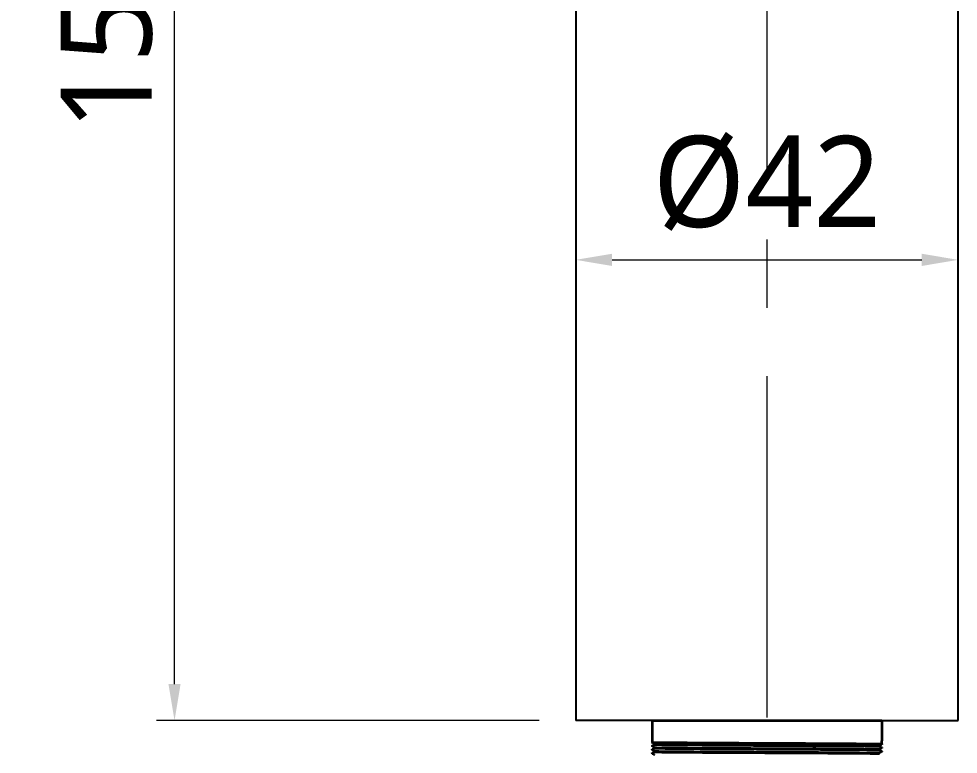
# Model space of a CAD drawing. Extents: x 0 to 1647, y 4681 to 5260.
# Drawn here: x 137.6 to 240.7, y 4919.1 to 4999.9 of the extents above; entities that cross this region are included whole.
import ezdxf

# ---------------------------------------------------------------- set-up
doc = ezdxf.new("R2010")
doc.units = 0
doc.header["$LTSCALE"] = 30
doc.header["$MEASUREMENT"] = 0
doc.header["$PDMODE"] = 3
doc.header["$PDSIZE"] = -10
doc.linetypes.add('CENTER', pattern=[2, 1.25, -0.25, 0.25, -0.25])
doc.layers.get('0').update_dxf_attribs({"linetype": 'CONTINUOUS'})
doc.layers.get('DEFPOINTS').update_dxf_attribs({"linetype": 'CONTINUOUS'})
doc.layers.add('\\M+5B3DF\\M+5B4E7\\M+5CFDF', color=3, linetype='CONTINUOUS', lineweight=9)
doc.layers.add('BODY', color=7, linetype='CONTINUOUS')
doc.styles.add('Daelim Dimension', font='NanumGothic.ttf')
doc.dimstyles.new('DEFAULT', dxfattribs={"dimscale": 2, "dimtxt": 2, "dimasz": 2, "dimexe": 0, "dimexo": 2, "dimgap": 1, "dimtad": 1, "dimdec": 1, "dimzin": 9, "dimdsep": 46, "dimtxsty": 'Daelim Dimension', "dimcen": 0.5, "dimclrd": 252, "dimclre": 252, "dimclrt": 3, "dimadec": 1, "dimazin": 0, "dimtfac": 1, "dimtdec": 1, "dimtix": 1, "dimtmove": 0, "dimatfit": 3, "dimfxl": 0, "dimtolj": 1, "dimtzin": 1, "dimlwd": 9, "dimlwe": 9, "dimarcsym": 0})

# ---------------------------------------------------------------- blocks, each defined once
blk = doc.blocks.new('22')
at = {"color": 0, "lineweight": 35}
for p, q in [((-151.45, 189.49), (-151.45, 186.46)), ((-119.95, 189.49), (-119.95, 186.71)), ((-151.45, 186.02), (-151.45, 185.96)), ((-151.45, 186.02), (-151.45, 186.02)), ((-119.95, 186.27), (-119.95, 186.71)), ((-119.95, 186.27), (-119.95, 186.21)), ((-119.95, 186.21), (-119.95, 186.21)), ((-119.95, 185.77), (-119.95, 185.71)), ((-119.95, 185.71), (-119.95, 185.71)), ((-151.45, 185.52), (-151.45, 185.46)), ((-151.45, 185.52), (-151.45, 185.52)), ((-151.45, 185.02), (-151.45, 184.96)), ((-151.45, 185.02), (-151.45, 185.02)), ((-119.95, 185.27), (-119.95, 185.21)), ((-119.95, 185.21), (-119.95, 185.21))]:
    blk.add_line(p, q, dxfattribs=at)
at = {"lineweight": 35}
blk.add_line((-151.45, 189.49), (-119.95, 189.49), dxfattribs=at)
at = {"color": 0, "lineweight": 35}
for points in [[(-151.14, 186.28), (-151.3, 186.37), (-151.46, 186.46)], [(-151.46, 186.02), (-151.3, 186.11), (-151.14, 186.2)], [(-151.14, 185.78), (-151.3, 185.87), (-151.46, 185.96)], [(-151.46, 185.52), (-151.3, 185.61), (-151.14, 185.7)], [(-151.14, 186.19), (-151.09, 186.24), (-151.14, 186.28)], [(-151.14, 185.69), (-151.09, 185.74), (-151.14, 185.78)], [(-120.26, 186.03), (-120.31, 185.99), (-120.26, 185.94)], [(-119.95, 186.21), (-120.11, 186.12), (-120.26, 186.03)], [(-120.26, 185.95), (-120.11, 185.86), (-119.95, 185.77)], [(-119.95, 185.71), (-120.11, 185.62), (-120.26, 185.53)], [(-151.14, 185.28), (-151.3, 185.37), (-151.46, 185.46)], [(-151.46, 185.02), (-151.3, 185.11), (-151.14, 185.2)], [(-151.14, 184.78), (-151.3, 184.87), (-151.46, 184.96)], [(-151.14, 185.19), (-151.1, 185.24), (-151.14, 185.28)], [(-120.26, 185.53), (-120.31, 185.49), (-120.26, 185.44)], [(-120.26, 185.03), (-120.31, 184.99), (-120.26, 184.94)], [(-120.26, 185.45), (-120.11, 185.36), (-119.95, 185.27)], [(-119.95, 185.21), (-120.11, 185.12), (-120.26, 185.03)]]:
    blk.add_open_spline(points, degree=2, dxfattribs=at)
for points, knots in [([(-119.95, 186.21), (-119.95, 186.21), (-119.96, 186.21), (-119.98, 186.21), (-119.99, 186.21), (-120.01, 186.22), (-120.02, 186.22), (-120.08, 186.22), (-120.23, 186.23), (-120.48, 186.23), (-120.67, 186.23), (-120.73, 186.23), (-120.79, 186.24), (-120.83, 186.24), (-120.85, 186.24), (-120.96, 186.24), (-121.05, 186.24), (-121.35, 186.24), (-121.57, 186.25), (-121.88, 186.25), (-121.94, 186.25), (-122.07, 186.25), (-122.26, 186.25), (-122.47, 186.25), (-122.89, 186.26), (-123.5, 186.26), (-124.19, 186.27), (-124.73, 186.27), (-124.92, 186.27), (-125.16, 186.28), (-125.21, 186.28), (-125.3, 186.28), (-125.45, 186.28), (-125.6, 186.28), (-126.1, 186.28), (-126.51, 186.28), (-127.05, 186.29), (-127.16, 186.29), (-127.38, 186.29), (-127.49, 186.29), (-127.82, 186.29), (-128.27, 186.3), (-128.73, 186.3), (-129.08, 186.3), (-129.2, 186.3), (-129.43, 186.3), (-129.55, 186.3), (-130.15, 186.31), (-130.64, 186.31), (-131.38, 186.31), (-131.63, 186.31), (-132, 186.32), (-132.13, 186.32), (-132.38, 186.32), (-132.51, 186.32), (-133.14, 186.32), (-133.65, 186.32), (-134.29, 186.33), (-134.42, 186.33), (-134.68, 186.33), (-134.81, 186.33), (-135.2, 186.33), (-135.46, 186.33), (-136.23, 186.34), (-136.75, 186.34), (-137.33, 186.34), (-137.39, 186.34), (-137.52, 186.34), (-137.71, 186.34), (-138.16, 186.35), (-138.54, 186.35), (-139.29, 186.35), (-139.79, 186.36), (-140.76, 186.36), (-141.25, 186.36), (-141.84, 186.37), (-141.96, 186.37), (-142.19, 186.37), (-142.31, 186.37), (-142.66, 186.37), (-142.89, 186.37), (-143.58, 186.38), (-144.02, 186.38), (-144.56, 186.38), (-144.66, 186.38), (-144.88, 186.38), (-145.19, 186.39), (-145.7, 186.39), (-146.09, 186.39), (-146.38, 186.39), (-146.47, 186.39), (-146.66, 186.4), (-146.75, 186.4), (-147.21, 186.4), (-147.56, 186.4), (-148.05, 186.41), (-148.21, 186.41), (-148.44, 186.41), (-148.51, 186.41), (-148.66, 186.41), (-148.73, 186.41), (-149.09, 186.42), (-149.36, 186.42), (-149.66, 186.42), (-149.72, 186.42), (-149.84, 186.42), (-150.01, 186.42), (-150.16, 186.43), (-150.46, 186.43), (-150.63, 186.43), (-150.92, 186.44), (-151.05, 186.44), (-151.2, 186.44), (-151.24, 186.45), (-151.29, 186.45), (-151.3, 186.45), (-151.32, 186.45), (-151.33, 186.45), (-151.35, 186.45), (-151.36, 186.45), (-151.43, 186.45), (-151.45, 186.46), (-151.45, 186.46)], [0, 0, 0, 0, 0.015625, 0.015625, 0.023437, 0.023437, 0.03125, 0.03125, 0.0625, 0.09375, 0.09375, 0.101562, 0.105469, 0.105469, 0.109375, 0.109375, 0.125, 0.125, 0.15625, 0.15625, 0.164062, 0.164062, 0.171875, 0.1875, 0.1875, 0.21875, 0.25, 0.25, 0.265625, 0.265625, 0.269531, 0.269531, 0.273437, 0.28125, 0.28125, 0.3125, 0.3125, 0.320312, 0.320312, 0.328125, 0.328125, 0.34375, 0.359375, 0.359375, 0.367187, 0.367187, 0.375, 0.375, 0.40625, 0.40625, 0.421875, 0.421875, 0.429687, 0.429687, 0.4375, 0.4375, 0.46875, 0.46875, 0.476562, 0.476562, 0.484375, 0.484375, 0.5, 0.5, 0.53125, 0.53125, 0.535156, 0.535156, 0.539062, 0.546875, 0.5625, 0.5625, 0.59375, 0.59375, 0.625, 0.625, 0.632812, 0.632812, 0.640625, 0.640625, 0.65625, 0.65625, 0.6875, 0.6875, 0.695312, 0.695312, 0.703125, 0.71875, 0.734375, 0.734375, 0.742187, 0.742187, 0.75, 0.75, 0.78125, 0.78125, 0.796875, 0.796875, 0.804687, 0.804687, 0.8125, 0.8125, 0.84375, 0.84375, 0.851562, 0.851562, 0.859375, 0.875, 0.875, 0.90625, 0.90625, 0.9375, 0.9375, 0.953125, 0.953125, 0.957031, 0.957031, 0.960937, 0.960937, 0.96875, 0.96875, 1, 1, 1, 1]), ([(-151.14, 186.19), (-151.16, 186.19), (-150.59, 186.17), (-147.71, 186.14), (-142.82, 186.11), (-136.83, 186.07), (-130.67, 186.04), (-125.28, 186.01), (-121.49, 185.98), (-120.35, 185.96), (-120.26, 185.95), (-120.26, 185.94)], [0, 0, 0, 0, 0.10368, 0.229208, 0.354736, 0.480265, 0.605793, 0.731321, 0.856849, 0.982378, 1, 1, 1, 1]), ([(-151.14, 185.69), (-151.16, 185.69), (-150.51, 185.67), (-147.43, 185.64), (-142.44, 185.6), (-136.41, 185.57), (-130.27, 185.54), (-124.97, 185.51), (-121.31, 185.48), (-120.31, 185.46), (-120.26, 185.45), (-120.26, 185.44)], [0, 0, 0, 0, 0.111379, 0.237013, 0.362647, 0.488282, 0.613916, 0.73955, 0.865185, 0.990819, 1, 1, 1, 1]), ([(-151.14, 186.28), (-151.13, 186.27), (-150.54, 186.25), (-147.71, 186.22), (-142.82, 186.19), (-136.83, 186.16), (-130.67, 186.13), (-125.28, 186.1), (-121.49, 186.07), (-120.32, 186.04), (-120.26, 186.03), (-120.26, 186.03)], [0, 0, 0, 0, 0.097886, 0.223414, 0.348943, 0.474471, 0.599999, 0.725527, 0.851056, 0.976584, 1, 1, 1, 1]), ([(-151.14, 185.78), (-151.13, 185.77), (-150.47, 185.75), (-147.43, 185.72), (-142.44, 185.69), (-136.41, 185.66), (-130.27, 185.63), (-124.97, 185.6), (-121.31, 185.57), (-120.3, 185.54), (-120.26, 185.53), (-120.26, 185.53)], [0, 0, 0, 0, 0.10656, 0.232209, 0.357859, 0.483508, 0.609157, 0.734807, 0.860456, 0.986105, 1, 1, 1, 1]), ([(-151.14, 185.19), (-151.16, 185.18), (-150.44, 185.16), (-147.15, 185.13), (-142.06, 185.1), (-135.99, 185.07), (-129.88, 185.04), (-124.66, 185.01), (-121.14, 184.98), (-120.28, 184.96), (-120.26, 184.94), (-120.26, 184.94)], [0, 0, 0, 0, 0.12058, 0.246108, 0.371636, 0.497164, 0.622692, 0.74822, 0.873748, 0.999276, 1, 1, 1, 1]), ([(-151.14, 185.28), (-151.13, 185.27), (-150.39, 185.25), (-147.15, 185.22), (-142.06, 185.19), (-135.99, 185.16), (-129.88, 185.13), (-124.66, 185.09), (-121.14, 185.06), (-120.26, 185.04), (-120.26, 185.03), (-120.26, 185.03)], [0, 0, 0, 0, 0.115001, 0.240499, 0.365997, 0.491495, 0.616993, 0.742491, 0.867988, 0.993486, 1, 1, 1, 1])]:
    blk.add_open_spline(points, degree=3, knots=knots, dxfattribs=at)
blk = doc.blocks.new('*D1')
at = {"color": 5, "lineweight": 9, "ltscale": 0.5}
for p, q in [((215.71, 5074.74), (152.67, 5074.74)), ((154.67, 4926.84), (154.67, 5070.74)), ((194.71, 4922.84), (152.67, 4922.84))]:
    blk.add_line(p, q, dxfattribs=at)
at = {"color": 5, "ltscale": 0.5}
for points in [[(154, 5070.74), (155.33, 5070.74), (154.67, 5074.74)], [(154, 4926.84), (155.33, 4926.84), (154.67, 4922.84)]]:
    blk.add_solid(points, dxfattribs=at)
at = {"layer": 'DEFPOINTS', "color": 0, "ltscale": 0.5}
for p in [(154.67, 5074.74), (219.71, 5074.74), (198.71, 4922.84)]:
    blk.add_point(p, dxfattribs=at)
at = {"color": 7, "ltscale": 0.5, "insert": (147.22, 4998.79), "char_height": 10, "attachment_point": 5, "rotation": 90, "style": 'Daelim Dimension'}
blk.add_mtext('\\A1;152', dxfattribs=at)
blk = doc.blocks.new('*D2')
at = {"color": 5, "lineweight": 9, "ltscale": 0.5}
for p, q in [((198.71, 4977.43), (198.71, 4975.43)), ((240.71, 4977.43), (240.71, 4975.43)), ((202.71, 4973.43), (236.71, 4973.43))]:
    blk.add_line(p, q, dxfattribs=at)
at = {"color": 5, "ltscale": 0.5}
for points in [[(202.71, 4974.1), (202.71, 4972.76), (198.71, 4973.43)], [(236.71, 4974.1), (236.71, 4972.76), (240.71, 4973.43)]]:
    blk.add_solid(points, dxfattribs=at)
at = {"layer": 'DEFPOINTS', "color": 0, "ltscale": 0.5}
for p in [(198.71, 4973.43), (240.71, 4973.43), (240.71, 4973.43)]:
    blk.add_point(p, dxfattribs=at)
at = {"color": 7, "ltscale": 0.5, "insert": (219.71, 4981.82), "char_height": 10, "attachment_point": 5, "style": 'Daelim Dimension'}
blk.add_mtext('\\A1;%%C42', dxfattribs=at)
blk = doc.blocks.new('*D9')
at = {"color": 5, "lineweight": 9, "ltscale": 0.5}
for p, q in [((207.11, 4917.63), (207.11, 4893.7)), ((232.31, 4917.73), (232.31, 4893.7)), ((207.11, 4895.7), (75.95, 4895.7)), ((228.31, 4895.7), (211.11, 4895.7))]:
    blk.add_line(p, q, dxfattribs=at)
at = {"color": 5, "ltscale": 0.5}
for points in [[(211.11, 4896.37), (211.11, 4895.04), (207.11, 4895.7)], [(228.31, 4896.37), (228.31, 4895.04), (232.31, 4895.7)]]:
    blk.add_solid(points, dxfattribs=at)
at = {"layer": 'DEFPOINTS', "color": 0, "ltscale": 0.5}
for p in [(207.11, 4921.63), (232.31, 4921.73), (232.31, 4895.7)]:
    blk.add_point(p, dxfattribs=at)
at = {"color": 7, "ltscale": 0.5, "insert": (122.14, 4904.34), "char_height": 10, "attachment_point": 5, "style": 'Daelim Dimension'}
blk.add_mtext('\\A1;설치 구멍 %%C35', dxfattribs=at)

msp = doc.modelspace()

# ---------------------------------------------------------------- linework, layer by layer
at = {"layer": '\\M+5B3DF\\M+5B4E7\\M+5CFDF', "color": 0, "lineweight": -3}
for p, q in [((198.71, 5024.02), (198.71, 4922.84)), ((240.71, 4922.84), (240.71, 5024.02)), ((219.71, 4922.84), (198.71, 4922.84)), ((219.71, 4922.84), (240.71, 4922.84))]:
    msp.add_line(p, q, dxfattribs=at)
at = {"layer": 'BODY', "color": 1, "linetype": 'CENTER', "lineweight": 5}
msp.add_line((219.71, 5080.67), (219.71, 4878.88), dxfattribs=at)

# ---------------------------------------------------------------- block references
at = {"layer": '\\M+5B3DF\\M+5B4E7\\M+5CFDF', "color": 0, "lineweight": 35, "xscale": 0.8, "yscale": 0.8, "zscale": 0.8}
msp.add_blockref('22', (328.27, 4771.25), dxfattribs=at)

# ---------------------------------------------------------------- dimensions: what is measured, and where the dimension line sits
at = {"color": 5, "ltscale": 0.5}
dim = msp.add_linear_dim(base=(154.67, 5074.74), p1=(198.71, 4922.84), p2=(219.71, 5074.74), angle=90, dimstyle='DEFAULT', override={"dimtxt": 5, "dimexe": 1, "dimdec": 0, "dimclrd": 5, "dimclre": 5, "dimclrt": 7}, dxfattribs=at)
dim.commit()
dim.dimension.update_dxf_attribs({"geometry": '*D1', "text_midpoint": (154.67, 4998.79), "dimtype": 128})
dim = msp.add_linear_dim(base=(240.71, 4973.43), p1=(198.71, 4973.43), p2=(240.71, 4973.43), text='%%C<>', dimstyle='DEFAULT', override={"dimtxt": 5, "dimexe": 1, "dimdec": 0, "dimclrd": 5, "dimclre": 5, "dimclrt": 7}, dxfattribs=at)
dim.commit()
dim.dimension.update_dxf_attribs({"geometry": '*D2', "text_midpoint": (219.71, 4981.82)})
dim = msp.add_linear_dim(base=(232.31, 4895.7), p1=(207.11, 4921.63), p2=(232.31, 4921.73), text='설치 구멍 %%C35', dimstyle='DEFAULT', override={"dimtxt": 5, "dimexe": 1, "dimdec": 0, "dimclrd": 5, "dimclre": 5, "dimclrt": 7}, dxfattribs=at)
dim.commit()
dim.dimension.update_dxf_attribs({"geometry": '*D9', "text_midpoint": (122.14, 4895.7), "dimtype": 128})

doc.saveas('drawing.dxf')
